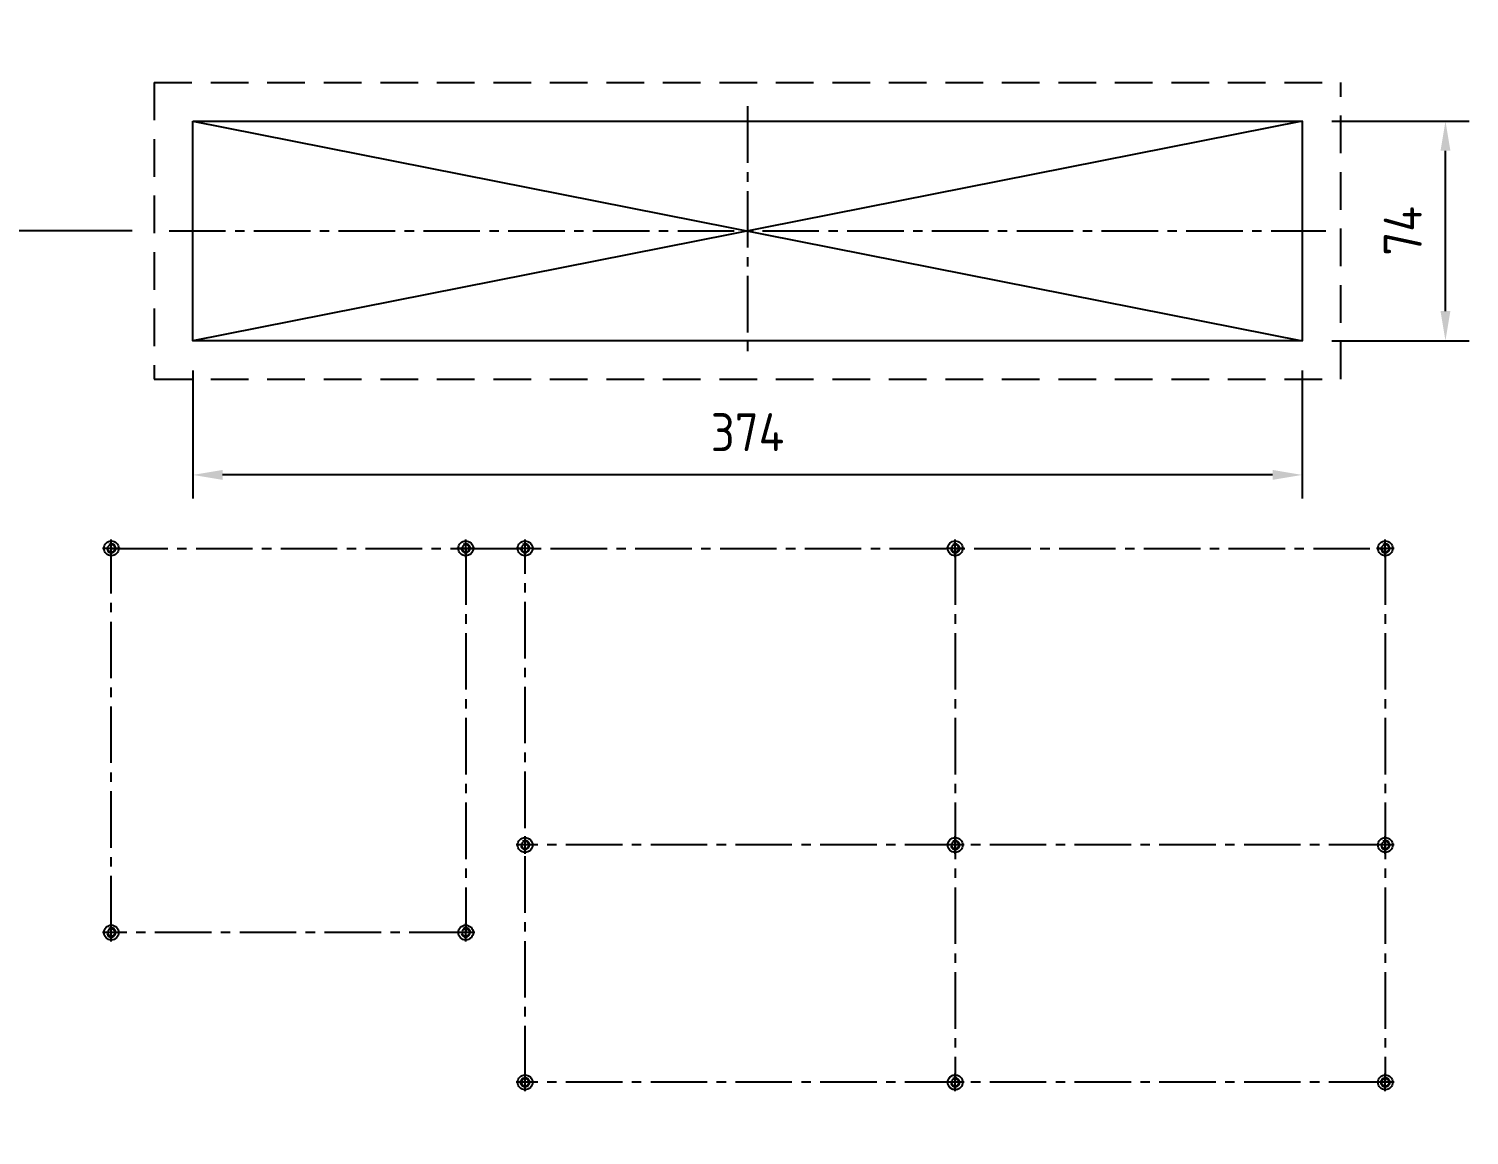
# Model space of a CAD drawing. Header units: millimetres. Extents: x 24815 to 37444, y -10619 to 6020.
# Drawn here: x 27501.3 to 27986.9, y 2454.2 to 2827.1 of the extents above; entities that cross this region are included whole.
import ezdxf

# ---------------------------------------------------------------- set-up
doc = ezdxf.new("R2010")
doc.units = ezdxf.units.MM
for name, pattern in [('CENTER', [50.8, 31.75, -6.35, 6.35, -6.35]), ('CENTER2', [28.575, 19.05, -3.175, 3.175, -3.175]), ('HIDDEN', [9.525, 6.35, -3.175]), ('HIDDENX2', [19.05, 12.7, -6.35])]:
    doc.linetypes.add(name, pattern=pattern)
doc.styles.get("Standard").update_dxf_attribs({"font": 'ISOCP.SHX', "bigfont": 'WHGTXT.SHX'})
doc.dimstyles.new('PS-4', dxfattribs={"dimscale": 4, "dimtxt": 3.2, "dimasz": 2.5, "dimexe": 2, "dimexo": 2.5, "dimgap": 2, "dimtad": 1, "dimtoh": 1, "dimrnd": 0.05, "dimzin": 12, "dimdsep": 46, "dimtxsty": 'Standard', "dimcen": 0, "dimclrt": 2, "dimazin": 3, "dimtfac": 1, "dimtofl": 0, "dimtmove": 0, "dimatfit": 3, "dimfxl": 0.18, "dimtolj": 1, "dimtzin": 0, "dimarcsym": 0})
doc.dimstyles.new('PS-5', dxfattribs={"dimscale": 5, "dimtxt": 3.2, "dimasz": 2.5, "dimexe": 2, "dimexo": 2.5, "dimgap": 2, "dimtad": 1, "dimtoh": 1, "dimrnd": 0.05, "dimzin": 12, "dimdsep": 46, "dimtxsty": 'Standard', "dimcen": 0, "dimclrt": 2, "dimazin": 3, "dimtfac": 1, "dimtofl": 0, "dimtmove": 0, "dimatfit": 3, "dimfxl": 0.18, "dimtolj": 1, "dimtzin": 0, "dimarcsym": 0})

# ---------------------------------------------------------------- blocks, each defined once
blk = doc.blocks.new('*D616')
at = {"color": 0, "lineweight": -2, "transparency": 16777216}
for p, q in [((27556.63, 2712.02), (27556.63, 2668.77)), ((27930.63, 2712.02), (27930.63, 2668.77)), ((27920.63, 2676.77), (27566.63, 2676.77))]:
    blk.add_line(p, q, dxfattribs=at)
at = {"color": 0, "transparency": 16777216}
for points in [[(27566.63, 2678.44), (27566.63, 2675.1), (27556.63, 2676.77)], [(27920.63, 2678.44), (27920.63, 2675.1), (27930.63, 2676.77)]]:
    blk.add_solid(points, dxfattribs=at)
at = {"layer": 'Defpoints', "color": 0, "transparency": 16777216}
for p in [(27556.63, 2722.02), (27930.63, 2722.02), (27556.63, 2676.77)]:
    blk.add_point(p, dxfattribs=at)
at = {"color": 2, "transparency": 16777216, "insert": (27743.63, 2691.17), "char_height": 12.8, "attachment_point": 5}
blk.add_mtext('\\A1;374', dxfattribs=at)
blk = doc.blocks.new('*D617')
at = {"color": 0, "lineweight": -2, "transparency": 16777216}
for p, q in [((27940.63, 2796.02), (27986.91, 2796.02)), ((27978.91, 2732.02), (27978.91, 2786.02)), ((27940.63, 2722.02), (27986.91, 2722.02))]:
    blk.add_line(p, q, dxfattribs=at)
at = {"color": 0, "transparency": 16777216}
for points in [[(27977.24, 2786.02), (27980.58, 2786.02), (27978.91, 2796.02)], [(27977.24, 2732.02), (27980.58, 2732.02), (27978.91, 2722.02)]]:
    blk.add_solid(points, dxfattribs=at)
at = {"layer": 'Defpoints', "color": 0, "transparency": 16777216}
for p in [(27930.63, 2796.02), (27978.91, 2796.02), (27930.63, 2722.02)]:
    blk.add_point(p, dxfattribs=at)
at = {"color": 2, "transparency": 16777216, "insert": (27964.51, 2759.02), "char_height": 12.8, "attachment_point": 5, "rotation": 90}
blk.add_mtext('\\A1;74', dxfattribs=at)
blk = doc.blocks.new('*D619')
at = {"color": 0, "lineweight": -2, "transparency": 16777216}
for p, q in [((27538.9, 2922.02), (27166.17, 2922.02)), ((27176.17, 2244.52), (27176.17, 2909.52)), ((27331.13, 2232.02), (27166.17, 2232.02))]:
    blk.add_line(p, q, dxfattribs=at)
at = {"color": 0, "transparency": 16777216}
for points in [[(27174.08, 2909.52), (27178.25, 2909.52), (27176.17, 2922.02)], [(27174.08, 2244.52), (27178.25, 2244.52), (27176.17, 2232.02)]]:
    blk.add_solid(points, dxfattribs=at)
at = {"layer": 'Defpoints', "color": 0, "transparency": 16777216}
for p in [(27176.17, 2922.02), (27551.4, 2922.02), (27343.63, 2232.02)]:
    blk.add_point(p, dxfattribs=at)
at = {"color": 2, "transparency": 16777216, "insert": (27158.17, 2577.02), "char_height": 16, "attachment_point": 5, "rotation": 90}
blk.add_mtext('\\A1;690', dxfattribs=at)
blk = doc.blocks.new('*D450')
at = {"color": 0, "lineweight": -2, "transparency": 16777216}
for p, q in [((27646.62, 3017.02), (27116.17, 3017.02)), ((27126.17, 2244.52), (27126.17, 3004.52)), ((27331.13, 2232.02), (27116.17, 2232.02))]:
    blk.add_line(p, q, dxfattribs=at)
at = {"color": 0, "transparency": 16777216}
for points in [[(27124.08, 3004.52), (27128.25, 3004.52), (27126.17, 3017.02)], [(27124.08, 2244.52), (27128.25, 2244.52), (27126.17, 2232.02)]]:
    blk.add_solid(points, dxfattribs=at)
at = {"layer": 'Defpoints', "color": 0, "transparency": 16777216}
for p in [(27126.17, 3017.02), (27659.12, 3017.02), (27343.63, 2232.02)]:
    blk.add_point(p, dxfattribs=at)
at = {"color": 2, "transparency": 16777216, "insert": (27108.17, 2624.52), "char_height": 16, "attachment_point": 5, "rotation": 90}
blk.add_mtext('\\A1;785', dxfattribs=at)
blk = doc.blocks.new('*D454')
at = {"color": 0, "lineweight": -2, "transparency": 16777216}
for p, q in [((27536.13, 2759.02), (27307.99, 2759.02)), ((27317.99, 2625.52), (27317.99, 2746.52)), ((27475.13, 2613.02), (27307.99, 2613.02))]:
    blk.add_line(p, q, dxfattribs=at)
at = {"color": 0, "transparency": 16777216}
for points in [[(27315.9, 2746.52), (27320.07, 2746.52), (27317.99, 2759.02)], [(27315.9, 2625.52), (27320.07, 2625.52), (27317.99, 2613.02)]]:
    blk.add_solid(points, dxfattribs=at)
at = {"layer": 'Defpoints', "color": 0, "transparency": 16777216}
for p in [(27317.99, 2759.02), (27548.63, 2759.02), (27487.63, 2613.02)]:
    blk.add_point(p, dxfattribs=at)
at = {"color": 2, "transparency": 16777216, "insert": (27299.99, 2686.02), "char_height": 16, "attachment_point": 5, "rotation": 90}
blk.add_mtext('\\A1;146', dxfattribs=at)
blk = doc.blocks.new('*D475')
at = {"color": 0, "lineweight": -2, "transparency": 16777216}
for p, q in [((27553.33, 2857.02), (27204.33, 2857.02)), ((27214.33, 2844.52), (27214.33, 2244.52)), ((27331.13, 2232.02), (27204.33, 2232.02))]:
    blk.add_line(p, q, dxfattribs=at)
at = {"color": 0, "transparency": 16777216}
for points in [[(27212.24, 2844.52), (27216.41, 2844.52), (27214.33, 2857.02)], [(27212.24, 2244.52), (27216.41, 2244.52), (27214.33, 2232.02)]]:
    blk.add_solid(points, dxfattribs=at)
at = {"layer": 'Defpoints', "color": 0, "transparency": 16777216}
for p in [(27565.83, 2857.02), (27214.33, 2232.02), (27343.63, 2232.02)]:
    blk.add_point(p, dxfattribs=at)
at = {"color": 2, "transparency": 16777216, "insert": (27196.32, 2544.52), "char_height": 16, "attachment_point": 5, "rotation": 90}
blk.add_mtext('\\A1;625', dxfattribs=at)

msp = doc.modelspace()

# ---------------------------------------------------------------- linework, layer by layer
at = {"color": 2, "linetype": 'HIDDENX2'}
for p, q in [((27543.63121, 2809.01815), (27943.63125, 2809.01815)), ((27543.63121, 2809.01815), (27543.63121, 2709.01815)), ((27943.63125, 2709.01815), (27943.63125, 2809.01815)), ((27543.63121, 2709.01815), (27943.63125, 2709.01815))]:
    msp.add_line(p, q, dxfattribs=at)
at = {"color": 1, "linetype": 'CENTER2'}
for p, q in [((27743.63123, 2801.01815), (27743.63123, 2717.01815)), ((27548.63123, 2759.01815), (27938.63123, 2759.01815)), ((27529.13123, 2522.51815), (27529.13123, 2652.01815)), ((27529.13123, 2652.01815), (27648.63123, 2652.01815)), ((27648.63123, 2652.01815), (27648.63123, 2522.51815)), ((27648.63123, 2652.01815), (27958.63123, 2652.01815)), ((27668.63123, 2472.01815), (27668.63123, 2652.01815)), ((27813.63123, 2652.01815), (27813.63123, 2472.01815)), ((27958.63123, 2652.01815), (27958.63123, 2472.01815)), ((27958.63123, 2552.01815), (27668.63123, 2552.01815)), ((27648.63123, 2522.51815), (27529.13123, 2522.51815)), ((27958.63123, 2472.01815), (27668.63123, 2472.01815))]:
    msp.add_line(p, q, dxfattribs=at)
for p, q in [((27556.63123, 2796.01815), (27930.63123, 2722.01815)), ((27930.63123, 2796.01815), (27556.63123, 2722.01815))]:
    msp.add_line(p, q)
at = {"color": 1, "linetype": 'CENTER'}
for p, q in [((27532.13123, 2652.01815), (27526.13123, 2652.01815)), ((27529.13123, 2649.01815), (27529.13123, 2655.01815)), ((27651.63123, 2652.01815), (27645.63123, 2652.01815)), ((27648.63123, 2649.01815), (27648.63123, 2655.01815)), ((27671.63123, 2652.01815), (27665.63123, 2652.01815)), ((27668.63123, 2649.01815), (27668.63123, 2655.01815)), ((27816.63123, 2652.01815), (27810.63123, 2652.01815)), ((27813.63123, 2649.01815), (27813.63123, 2655.01815)), ((27961.63123, 2652.01815), (27955.63123, 2652.01815)), ((27958.63123, 2649.01815), (27958.63123, 2655.01815)), ((27668.63123, 2549.01815), (27668.63123, 2555.01815)), ((27813.63123, 2549.01815), (27813.63123, 2555.01815)), ((27958.63123, 2549.01815), (27958.63123, 2555.01815)), ((27671.63123, 2552.01815), (27665.63123, 2552.01815)), ((27816.63123, 2552.01815), (27810.63123, 2552.01815)), ((27961.63123, 2552.01815), (27955.63123, 2552.01815)), ((27529.13123, 2519.51815), (27529.13123, 2525.51815)), ((27648.63123, 2519.51815), (27648.63123, 2525.51815)), ((27532.13123, 2522.51815), (27526.13123, 2522.51815)), ((27651.63123, 2522.51815), (27645.63123, 2522.51815)), ((27671.63123, 2472.01815), (27665.63123, 2472.01815)), ((27668.63123, 2469.01815), (27668.63123, 2475.01815)), ((27816.63123, 2472.01815), (27810.63123, 2472.01815)), ((27813.63123, 2469.01815), (27813.63123, 2475.01815)), ((27961.63123, 2472.01815), (27955.63123, 2472.01815)), ((27958.63123, 2469.01815), (27958.63123, 2475.01815))]:
    msp.add_line(p, q, dxfattribs=at)
at = {"color": 3}
msp.add_lwpolyline([(27556.63123, 2796.01815), (27930.63123, 2796.01815), (27930.63123, 2722.01815), (27556.63123, 2722.01815)], close=True, dxfattribs=at)
for centre, radius in [((27529.13123, 2652.01815), 2.5), ((27648.63123, 2652.01815), 2.5), ((27668.63123, 2652.01815), 2.5), ((27813.63123, 2652.01815), 2.5), ((27958.63123, 2652.01815), 2.5), ((27668.63123, 2552.01815), 2.5), ((27813.63123, 2552.01815), 2.5), ((27958.63123, 2552.01815), 2.5), ((27529.13123, 2522.51815), 2.5), ((27648.63123, 2522.51815), 2.5), ((27668.63123, 2472.01815), 2.5), ((27668.63123, 2472.01815), 1.5), ((27813.63123, 2472.01815), 2.5), ((27958.63123, 2472.01815), 2.5), ((27958.63123, 2472.01815), 1.5)]:
    msp.add_circle(centre, radius)
for centre in [(27529.13123, 2652.01815), (27648.63123, 2652.01815), (27668.63123, 2652.01815), (27813.63123, 2652.01815), (27958.63123, 2652.01815), (27668.63123, 2552.01815), (27813.63123, 2552.01815), (27958.63123, 2552.01815), (27529.13123, 2522.51815), (27648.63123, 2522.51815), (27668.63123, 2472.01815), (27813.63123, 2472.01815), (27958.63123, 2472.01815)]:
    msp.add_circle(centre, 1.25, dxfattribs=at)
at = {"color": 0, "linetype": 'HIDDEN'}
msp.add_circle((27813.63123, 2472.01815), 2.5, dxfattribs=at)
for centre in [(27529.13123, 2652.01815), (27648.63123, 2652.01815), (27668.63123, 2652.01815), (27813.63123, 2652.01815), (27958.63123, 2652.01815), (27668.63123, 2552.01815), (27813.63123, 2552.01815), (27958.63123, 2552.01815), (27529.13123, 2522.51815), (27648.63123, 2522.51815), (27668.63123, 2472.01815), (27813.63123, 2472.01815), (27958.63123, 2472.01815)]:
    msp.add_arc(centre, 1.5, 197.2167953, 123.6982575)

# ---------------------------------------------------------------- dimensions: what is measured, and where the dimension line sits
for base, p1, p2, dimstyle, picture, middle in [((27126.16591, 3017.01815), (27343.63123, 2232.01815), (27659.12141, 3017.01815), 'PS-5', '*D450', (27108.16591, 2624.51815)), ((27176.16591, 2922.01815), (27343.63123, 2232.01815), (27551.39933, 2922.01815), 'PS-5', '*D619', (27158.16591, 2577.01815)), ((27214.32554, 2232.01815), (27565.82853, 2857.01815), (27343.63123, 2232.01815), 'PS-5', '*D475', (27196.32397, 2544.51815)), ((27978.91097, 2796.01815), (27930.63123, 2722.01815), (27930.63123, 2796.01815), 'PS-4', '*D617', (27964.51097, 2759.01815)), ((27317.98792, 2759.01815), (27487.63123, 2613.01815), (27548.63123, 2759.01815), 'PS-5', '*D454', (27299.98792, 2686.01815))]:
    dim = msp.add_linear_dim(base=base, p1=p1, p2=p2, angle=90, dimstyle=dimstyle)
    dim.commit()
    dim.dimension.update_dxf_attribs({"geometry": picture, "text_midpoint": middle})
dim = msp.add_linear_dim(base=(27556.63123, 2676.77036), p1=(27930.63123, 2722.01815), p2=(27556.63123, 2722.01815), dimstyle='PS-4')
dim.commit()
dim.dimension.update_dxf_attribs({"geometry": '*D616', "text_midpoint": (27743.63123, 2691.17036)})

doc.saveas('drawing.dxf')
